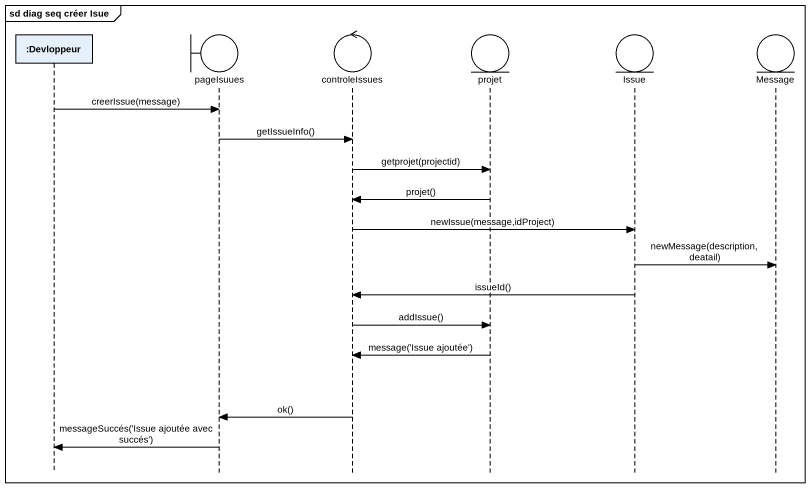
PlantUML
@startuml
mainframe sd diag seq créer Isue
hide footbox
participant ":Devloppeur" as Devloppeur
boundary pageIsuues
control controleIssues
entity projet
entity Issue
entity Message

Devloppeur -> pageIsuues : creerIssue(message)
pageIsuues -> controleIssues : getIssueInfo()
controleIssues -> projet : getprojet(projectid)
projet -> controleIssues : projet()
controleIssues -> Issue : newIssue(message,idProject)
Issue -> Message : newMessage(description,deatail)
Issue -> controleIssues : issueId()
controleIssues -> projet : addIssue()
projet -> controleIssues : message('Issue ajoutée')
controleIssues -> pageIsuues : ok()
pageIsuues -> Devloppeur : messageSuccés('Issue ajoutée avec succés')
@enduml
